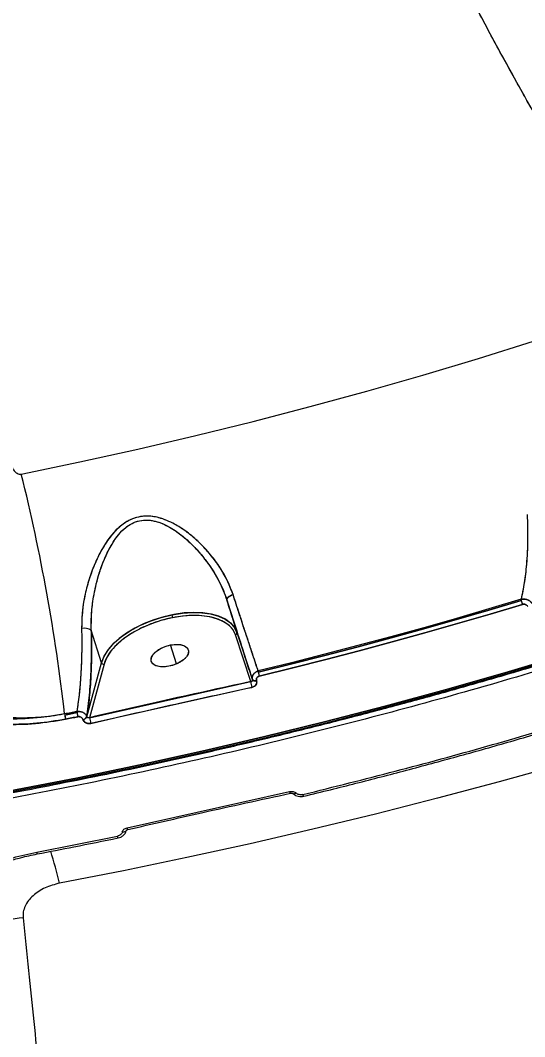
# Model space of a CAD drawing. Header units: millimetres. Extents: x -6332 to 8932, y -6739 to 7096.
# Drawn here: x -3350.7 to -3233.5, y -2795.9 to -2559.9 of the extents above; entities that cross this region are included whole.
import ezdxf

# ---------------------------------------------------------------- set-up
doc = ezdxf.new("R2010")
doc.units = ezdxf.units.MM
for name, color, linetype in [('DIKOM_ЗОНА', 80, 'Continuous'), ('DIKOM_ОБЪЕКТ', 7, 'Continuous'), ('DIKOM_РАЗМЕР_ЗОНА', 7, 'Continuous'), ('DIKOM_РАЗМЕР_ОБЪЕКТА', 7, 'Continuous')]:
    doc.layers.add(name, color=color, linetype=linetype)
doc.styles.add('style1', font='arial.ttf', dxfattribs={"width": 0.8})
doc.dimstyles.new('1-50', dxfattribs={"dimtxt": 300, "dimasz": 200, "dimexe": 100, "dimexo": 0, "dimgap": 100, "dimtad": 1, "dimtxsty": 'style1', "dimcen": 200, "dimclrd": 7, "dimclre": 7, "dimclrt": 7, "dimadec": 1, "dimazin": 2, "dimtfac": 1, "dimtmove": 0, "dimatfit": 2, "dimfxl": 0, "dimlwd": 25, "dimlwe": 18, "dimarcsym": 0})

# ---------------------------------------------------------------- blocks, each defined once
blk = doc.blocks.new('*D9')
at = {"layer": 'Defpoints', "color": 0, "transparency": 16777216}
for p in [(777.17, 5593.97), (-4228.73, -3389.78), (7301.72, -3389.78)]:
    blk.add_point(p, dxfattribs=at)
at = {"layer": 'DIKOM_РАЗМЕР_ОБЪЕКТА', "color": 7, "lineweight": 18, "transparency": 16777216}
for p, q in [((777.17, 5593.97), (7401.72, 5593.97)), ((-4228.73, -3389.78), (7401.72, -3389.78))]:
    blk.add_line(p, q, dxfattribs=at)
at = {"layer": 'DIKOM_РАЗМЕР_ОБЪЕКТА', "color": 7, "lineweight": 25, "transparency": 16777216}
blk.add_line((7301.72, 5393.97), (7301.72, -3189.78), dxfattribs=at)
at = {"layer": 'DIKOM_РАЗМЕР_ОБЪЕКТА', "color": 7, "transparency": 16777216}
for points in [[(7268.39, 5393.97), (7335.06, 5393.97), (7301.72, 5593.97)], [(7268.39, -3189.78), (7335.06, -3189.78), (7301.72, -3389.78)]]:
    blk.add_solid(points, dxfattribs=at)
at = {"layer": 'DIKOM_РАЗМЕР_ОБЪЕКТА', "color": 7, "transparency": 16777216, "insert": (7048.55, 1153.71), "char_height": 300, "attachment_point": 5, "rotation": 90, "style": 'style1'}
blk.add_mtext('9000', dxfattribs=at)
blk = doc.blocks.new('*D10')
at = {"layer": 'Defpoints', "color": 0, "transparency": 16777216}
for p in [(4034.78, 3636.59), (-4490.85, -1960.46), (4034.78, -5533.39)]:
    blk.add_point(p, dxfattribs=at)
at = {"layer": 'DIKOM_РАЗМЕР_ОБЪЕКТА', "color": 7, "lineweight": 18, "transparency": 16777216}
for p, q in [((4034.78, 3636.59), (4034.78, -5633.39)), ((-4490.85, -1960.46), (-4490.85, -5633.39))]:
    blk.add_line(p, q, dxfattribs=at)
at = {"layer": 'DIKOM_РАЗМЕР_ОБЪЕКТА', "color": 7, "lineweight": 25, "transparency": 16777216}
blk.add_line((-4290.85, -5533.39), (3834.78, -5533.39), dxfattribs=at)
at = {"layer": 'DIKOM_РАЗМЕР_ОБЪЕКТА', "color": 7, "transparency": 16777216}
for points in [[(-4290.85, -5500.05), (-4290.85, -5566.72), (-4490.85, -5533.39)], [(3834.78, -5500.05), (3834.78, -5566.72), (4034.78, -5533.39)]]:
    blk.add_solid(points, dxfattribs=at)
at = {"layer": 'DIKOM_РАЗМЕР_ОБЪЕКТА', "color": 7, "transparency": 16777216, "insert": (308.03, -5280.21), "char_height": 300, "attachment_point": 5, "style": 'style1'}
blk.add_mtext('8500', dxfattribs=at)
blk = doc.blocks.new('*D11')
at = {"layer": 'Defpoints', "color": 0, "transparency": 16777216}
for p in [(1114.35, 7096.35), (-4349.59, -4627.34), (8831.76, -4627.34)]:
    blk.add_point(p, dxfattribs=at)
at = {"layer": 'DIKOM_РАЗМЕР_ЗОНА', "color": 7, "lineweight": 18, "transparency": 16777216}
for p, q in [((1114.35, 7096.35), (8931.76, 7096.35)), ((-4349.59, -4627.34), (8931.76, -4627.34))]:
    blk.add_line(p, q, dxfattribs=at)
at = {"layer": 'DIKOM_РАЗМЕР_ЗОНА', "color": 7, "lineweight": 25, "transparency": 16777216}
blk.add_line((8831.76, 6896.35), (8831.76, -4427.34), dxfattribs=at)
at = {"layer": 'DIKOM_РАЗМЕР_ЗОНА', "color": 7, "transparency": 16777216}
for points in [[(8798.42, 6896.35), (8865.09, 6896.35), (8831.76, 7096.35)], [(8798.42, -4427.34), (8865.09, -4427.34), (8831.76, -4627.34)]]:
    blk.add_solid(points, dxfattribs=at)
at = {"layer": 'DIKOM_РАЗМЕР_ЗОНА', "color": 7, "transparency": 16777216, "insert": (8578.59, 1308.2), "char_height": 300, "attachment_point": 5, "rotation": 90, "style": 'style1'}
blk.add_mtext('11750', dxfattribs=at)
blk = doc.blocks.new('*D12')
at = {"layer": 'Defpoints', "color": 0, "transparency": 16777216}
for p in [(6134.38, 3354.85), (-6332, -2644.93), (6134.38, -6639)]:
    blk.add_point(p, dxfattribs=at)
at = {"layer": 'DIKOM_РАЗМЕР_ЗОНА', "color": 7, "lineweight": 18, "transparency": 16777216}
for p, q in [((6134.38, 3354.85), (6134.38, -6739)), ((-6332, -2644.93), (-6332, -6739))]:
    blk.add_line(p, q, dxfattribs=at)
at = {"layer": 'DIKOM_РАЗМЕР_ЗОНА', "color": 7, "lineweight": 25, "transparency": 16777216}
blk.add_line((-6132, -6639), (5934.38, -6639), dxfattribs=at)
at = {"layer": 'DIKOM_РАЗМЕР_ЗОНА', "color": 7, "transparency": 16777216}
for points in [[(-6132, -6605.67), (-6132, -6672.33), (-6332, -6639)], [(5934.38, -6605.67), (5934.38, -6672.33), (6134.38, -6639)]]:
    blk.add_solid(points, dxfattribs=at)
at = {"layer": 'DIKOM_РАЗМЕР_ЗОНА', "color": 7, "transparency": 16777216, "insert": (-98.81, -6385.83), "char_height": 300, "attachment_point": 5, "style": 'style1'}
blk.add_mtext('12500', dxfattribs=at)

msp = doc.modelspace()

# ---------------------------------------------------------------- linework, layer by layer
at = {"layer": 'DIKOM_ЗОНА', "color": 3, "lineweight": 15}
msp.add_lwpolyline([(2313.678, -2039.636), (1542.34, -2039.636, 0.3105415), (608.716, -2681.382, -0.3109247), (-1501.993, -4130.05), (-2696.746, -4128.38, 0.1481275), (-3251.872, -4295.682, -0.933016), (-5664.774, -1161.612, 0.2141904), (-5328.202, -414.769), (-5324.734, 2067.074, -0.1780948), (-5085.448, 2714.765, 0.1784553), (-4846.161, 3363.853), (-4846.161, 4324.353, -0.4142136), (-3846.161, 5324.353), (-1723.291, 5324.353, 0.381133), (-729.81, 6210.352, -0.381133), (263.67, 7096.351), (1965.021, 7096.351, -0.4034875), (2964.346, 6133.102, 0.4034875)], format="xyb", dxfattribs=at)
at = {"layer": 'DIKOM_ОБЪЕКТ', "color": 7, "linetype": 'Continuous', "lineweight": 15}
for p, q in [((-3302.682, -2694.452), (-3300.331, -2701.989)), ((-3331.822, -2709.023), (-3334.172, -2701.487)), ((-3300.331, -2701.989), (-3296.722, -2712.972)), ((-3297.109, -2713.418), (-3300.681, -2702.546)), ((-3314.376, -2709.301), (-3315.75, -2704.895)), ((-3335.194, -2721.565), (-3331.822, -2709.023)), ((-3331.217, -2709.368), (-3334.555, -2721.783)), ((-3287.399, -2710.162), (-3287.55, -2710.268)), ((-3334.555, -2721.783), (-3297.109, -2713.418)), ((-3296.722, -2712.972), (-3296.73, -2712.949)), ((-3295.799, -2713.16), (-3295.792, -2713.183)), ((-3295.792, -2713.183), (-3295.799, -2713.16)), ((-3296.876, -2714.746), (-3334.288, -2723.103)), ((-3313.466, -2718.359), (-3313.439, -2718.447)), ((-3308.137, -2717.262), (-3308.156, -2717.202)), ((-3316.973, -2719.158), (-3316.95, -2719.231)), ((-3336.134, -2722.195), (-3336.141, -2722.172)), ((-3336.141, -2722.172), (-3336.134, -2722.195)), ((-3335.2, -2721.542), (-3335.194, -2721.565)), ((-3325.871, -2747.349), (-3288.105, -2738.93)), ((-3346.857, -2753.001), (-3328.108, -2749.292))]:
    msp.add_line(p, q, dxfattribs=at)
at = {"layer": 'DIKOM_ОБЪЕКТ', "color": 7, "linetype": 'Continuous', "lineweight": 15, "flags": 128}
for points in [[(-3350.43, -2665.209), (-3336.847, -2662.383), (-3323.335, -2659.402), (-3309.902, -2656.268), (-3296.556, -2652.984), (-3283.308, -2649.549), (-3270.164, -2645.969), (-3257.134, -2642.244), (-3244.226, -2638.377), (-3231.449, -2634.371), (-3218.81, -2630.228), (-3206.317, -2625.95)], [(-3350.43, -2665.209), (-3336.847, -2662.383), (-3323.335, -2659.402), (-3309.902, -2656.268), (-3296.556, -2652.984), (-3283.308, -2649.549), (-3270.164, -2645.969), (-3257.134, -2642.244), (-3244.226, -2638.377), (-3231.449, -2634.371), (-3218.81, -2630.228), (-3206.317, -2625.95)], [(-3120.431, -2669.218), (-3132.784, -2674.44), (-3145.337, -2679.536), (-3158.082, -2684.499), (-3171.009, -2689.328), (-3184.112, -2694.02), (-3197.38, -2698.571), (-3210.806, -2702.978), (-3224.381, -2707.239), (-3238.095, -2711.35), (-3251.94, -2715.31), (-3265.907, -2719.115), (-3279.986, -2722.762), (-3294.169, -2726.251), (-3308.445, -2729.577), (-3322.806, -2732.739), (-3337.243, -2735.735), (-3351.745, -2738.563), (-3366.303, -2741.221), (-3380.908, -2743.709), (-3394.536, -2745.868)], [(-3394.535, -2745.867), (-3380.908, -2743.709), (-3366.303, -2741.221), (-3351.745, -2738.563), (-3337.243, -2735.735), (-3322.806, -2732.739), (-3308.445, -2729.577), (-3294.169, -2726.251), (-3279.986, -2722.762), (-3265.907, -2719.115), (-3251.94, -2715.31), (-3238.095, -2711.35), (-3224.381, -2707.239), (-3210.806, -2702.978), (-3197.38, -2698.571), (-3184.112, -2694.02), (-3171.009, -2689.328), (-3158.082, -2684.499), (-3145.337, -2679.536), (-3132.784, -2674.44), (-3120.431, -2669.218)], [(-3120.116, -2669.514), (-3132.112, -2674.582), (-3144.695, -2679.689), (-3157.469, -2684.665), (-3170.428, -2689.506), (-3183.561, -2694.208), (-3196.861, -2698.77), (-3210.319, -2703.188), (-3223.925, -2707.458), (-3237.672, -2711.579), (-3251.55, -2715.548), (-3265.549, -2719.362), (-3279.662, -2723.019), (-3293.878, -2726.515), (-3308.188, -2729.849), (-3322.583, -2733.019), (-3337.054, -2736.022), (-3351.59, -2738.856), (-3366.183, -2741.521), (-3380.822, -2744.014), (-3394.495, -2746.18)], [(-3120.116, -2669.514), (-3132.11, -2674.581), (-3144.693, -2679.688), (-3157.468, -2684.664), (-3170.426, -2689.505), (-3183.56, -2694.208), (-3196.86, -2698.77), (-3210.318, -2703.187), (-3223.925, -2707.458), (-3237.671, -2711.579), (-3251.549, -2715.548), (-3265.549, -2719.362), (-3279.662, -2723.019), (-3293.878, -2726.515), (-3308.189, -2729.849), (-3322.584, -2733.019), (-3337.055, -2736.022), (-3351.592, -2738.857), (-3366.185, -2741.522), (-3380.825, -2744.014), (-3394.495, -2746.18)], [(-3301.237, -2693.199), (-3301.564, -2693.334), (-3301.865, -2693.485), (-3302.13, -2693.648), (-3302.352, -2693.818), (-3302.522, -2693.989), (-3302.636, -2694.155), (-3302.69, -2694.311), (-3302.682, -2694.452)], [(-3302.682, -2694.452), (-3302.69, -2694.311), (-3302.636, -2694.155), (-3302.522, -2693.989), (-3302.352, -2693.818), (-3302.13, -2693.648), (-3301.865, -2693.485), (-3301.564, -2693.334), (-3301.237, -2693.199)], [(-3234.31, -2694.292), (-3241.815, -2696.538), (-3249.36, -2698.737), (-3256.944, -2700.89), (-3264.566, -2702.994), (-3272.224, -2705.052), (-3279.916, -2707.061), (-3287.641, -2709.022), (-3295.397, -2710.933)], [(-3234.31, -2694.292), (-3241.815, -2696.538), (-3249.36, -2698.737), (-3256.944, -2700.89), (-3264.566, -2702.994), (-3272.224, -2705.052), (-3279.916, -2707.061), (-3287.641, -2709.022), (-3295.397, -2710.933)], [(-3234.287, -2694.564), (-3241.791, -2696.81), (-3249.335, -2699.009), (-3256.919, -2701.161), (-3264.54, -2703.266), (-3272.197, -2705.323), (-3279.888, -2707.332), (-3287.612, -2709.292), (-3295.367, -2711.204)], [(-3295.367, -2711.204), (-3287.612, -2709.292), (-3279.888, -2707.332), (-3272.197, -2705.323), (-3264.54, -2703.266), (-3256.919, -2701.161), (-3249.335, -2699.009), (-3241.791, -2696.81), (-3234.287, -2694.564)], [(-3234.008, -2695.487), (-3241.518, -2697.735), (-3249.068, -2699.936), (-3256.658, -2702.089), (-3264.285, -2704.196), (-3271.949, -2706.255), (-3279.646, -2708.265), (-3287.377, -2710.227), (-3295.138, -2712.14)], [(-3295.138, -2712.14), (-3287.377, -2710.227), (-3279.646, -2708.265), (-3271.949, -2706.255), (-3264.285, -2704.196), (-3256.658, -2702.089), (-3249.068, -2699.936), (-3241.518, -2697.735), (-3234.008, -2695.487)], [(-3300.331, -2701.989), (-3300.901, -2700.83), (-3301.804, -2699.807), (-3303.018, -2698.939), (-3304.517, -2698.248), (-3306.269, -2697.747), (-3308.235, -2697.448), (-3310.372, -2697.356), (-3312.634, -2697.475), (-3314.971, -2697.803), (-3317.332, -2698.33), (-3319.664, -2699.046), (-3321.918, -2699.936), (-3324.044, -2700.979), (-3325.996, -2702.153), (-3327.73, -2703.433), (-3329.208, -2704.79), (-3330.4, -2706.195), (-3331.277, -2707.616), (-3331.822, -2709.023)], [(-3331.822, -2709.023), (-3331.21, -2707.486), (-3330.204, -2705.934), (-3328.829, -2704.411), (-3327.122, -2702.953), (-3325.126, -2701.601), (-3322.894, -2700.388), (-3320.484, -2699.347), (-3317.959, -2698.503), (-3315.384, -2697.881)], [(-3315.278, -2698.563), (-3317.774, -2699.166), (-3320.223, -2699.984), (-3322.56, -2700.994), (-3324.724, -2702.169), (-3326.66, -2703.482), (-3328.316, -2704.895), (-3329.649, -2706.372), (-3330.624, -2707.876), (-3331.217, -2709.368)], [(-3315.384, -2697.881), (-3312.994, -2697.514), (-3310.674, -2697.361), (-3308.476, -2697.426), (-3306.451, -2697.709), (-3304.645, -2698.202), (-3303.098, -2698.894), (-3301.845, -2699.77), (-3300.916, -2700.809), (-3300.331, -2701.989)], [(-3300.681, -2702.546), (-3301.248, -2701.403), (-3302.149, -2700.395), (-3303.364, -2699.545), (-3304.864, -2698.873), (-3306.616, -2698.396), (-3308.58, -2698.122), (-3310.711, -2698.058), (-3312.96, -2698.206), (-3315.278, -2698.563)], [(-3142.652, -2706.03), (-3156.046, -2710.816), (-3169.596, -2715.471), (-3183.294, -2719.992), (-3197.132, -2724.376), (-3211.103, -2728.62), (-3225.199, -2732.723), (-3239.412, -2736.683), (-3253.735, -2740.498), (-3268.159, -2744.163), (-3282.678, -2747.68), (-3297.282, -2751.043), (-3311.963, -2754.254), (-3326.715, -2757.309), (-3341.528, -2760.207)], [(-3316.12, -2709.851), (-3317.338, -2709.991), (-3318.442, -2709.92), (-3319.343, -2709.641), (-3319.968, -2709.18), (-3320.266, -2708.571), (-3320.213, -2707.867), (-3319.814, -2707.121), (-3319.101, -2706.396), (-3318.131, -2705.75), (-3316.983, -2705.236), (-3315.75, -2704.895)], [(-3315.75, -2704.895), (-3314.532, -2704.755), (-3313.428, -2704.827), (-3312.527, -2705.105), (-3311.902, -2705.567), (-3311.604, -2706.176), (-3311.656, -2706.881), (-3312.056, -2707.626), (-3312.769, -2708.351), (-3313.739, -2708.997), (-3314.887, -2709.511), (-3316.12, -2709.851)], [(-3296.73, -2712.949), (-3296.689, -2713.025), (-3296.621, -2713.089), (-3296.527, -2713.14), (-3296.411, -2713.177), (-3296.276, -2713.198), (-3296.126, -2713.201), (-3295.966, -2713.189), (-3295.799, -2713.16)], [(-3295.799, -2713.16), (-3295.966, -2713.189), (-3296.126, -2713.201), (-3296.276, -2713.198), (-3296.411, -2713.177), (-3296.527, -2713.14), (-3296.621, -2713.089), (-3296.689, -2713.025), (-3296.73, -2712.949)], [(-3296.722, -2712.972), (-3296.682, -2713.047), (-3296.614, -2713.112), (-3296.52, -2713.163), (-3296.404, -2713.2), (-3296.269, -2713.221), (-3296.119, -2713.224), (-3295.959, -2713.212), (-3295.792, -2713.183)], [(-3295.792, -2713.183), (-3295.959, -2713.212), (-3296.119, -2713.224), (-3296.269, -2713.221), (-3296.404, -2713.2), (-3296.52, -2713.163), (-3296.614, -2713.112), (-3296.682, -2713.047), (-3296.722, -2712.972)], [(-3337.533, -2720.345), (-3337.888, -2720.418), (-3338.243, -2720.489), (-3338.597, -2720.562), (-3338.952, -2720.634), (-3339.307, -2720.706), (-3339.662, -2720.778), (-3340.017, -2720.85), (-3340.372, -2720.921)], [(-3337.533, -2720.345), (-3337.888, -2720.418), (-3338.243, -2720.489), (-3338.597, -2720.562), (-3338.952, -2720.634), (-3339.307, -2720.706), (-3339.662, -2720.778), (-3340.017, -2720.85), (-3340.372, -2720.921)], [(-3340.337, -2721.191), (-3339.983, -2721.12), (-3339.628, -2721.047), (-3339.273, -2720.976), (-3338.918, -2720.903), (-3338.563, -2720.832), (-3338.209, -2720.759), (-3337.854, -2720.687), (-3337.499, -2720.614)], [(-3337.499, -2720.614), (-3337.854, -2720.687), (-3338.209, -2720.759), (-3338.563, -2720.832), (-3338.918, -2720.903), (-3339.273, -2720.976), (-3339.628, -2721.047), (-3339.983, -2721.12), (-3340.337, -2721.191)], [(-3337.305, -2721.559), (-3337.66, -2721.632), (-3338.015, -2721.704), (-3338.37, -2721.776), (-3338.725, -2721.848), (-3339.08, -2721.92), (-3339.435, -2721.992), (-3339.79, -2722.064), (-3340.145, -2722.136)], [(-3340.145, -2722.136), (-3339.79, -2722.064), (-3339.435, -2721.992), (-3339.08, -2721.92), (-3338.725, -2721.848), (-3338.37, -2721.776), (-3338.015, -2721.704), (-3337.66, -2721.632), (-3337.305, -2721.559)], [(-3288.105, -2738.93), (-3288.056, -2739.07), (-3288.01, -2739.184), (-3287.967, -2739.268), (-3287.928, -2739.319), (-3287.897, -2739.334), (-3287.893, -2739.333)], [(-3286.589, -2739.287), (-3286.713, -2739.372), (-3286.833, -2739.438), (-3286.947, -2739.483), (-3287.05, -2739.506), (-3287.14, -2739.507), (-3287.214, -2739.485), (-3287.24, -2739.469)], [(-3284.765, -2740.007), (-3284.791, -2740.027), (-3284.827, -2740.013), (-3284.87, -2739.964), (-3284.919, -2739.882), (-3284.971, -2739.771), (-3285.026, -2739.633)], [(-3326.023, -2747.972), (-3326.057, -2748.066), (-3326.122, -2748.149), (-3326.214, -2748.218), (-3326.331, -2748.274), (-3326.47, -2748.312), (-3326.626, -2748.332), (-3326.793, -2748.334), (-3326.967, -2748.316)]]:
    msp.add_lwpolyline(points, dxfattribs=at)
at = {"layer": 'DIKOM_ОБЪЕКТ', "color": 7, "linetype": 'Continuous', "lineweight": 15}
for centre, radius, start, end in [((-3775.311, -2770.682), 437.777, 6.52669, 13.94136), ((-3231.133, -2694.123), 3.181, 183.03841, 205.37971), ((-3232.424, -2694.268), 1.887, 180.71785, 189.00867), ((-3230.811, -2694.015), 3.519, 188.96454, 204.71823), ((-3317.502, -2698.56), 2.224, 359.92851, 17.77902), ((-3335.862, -2704.242), 3.233, 58.47916, 99.9685), ((-3300.79, -2702.089), 0.47, 283.40582, 12.31153), ((-3331.302, -2708.814), 0.56, 201.92944, 278.73244), ((-3290.356, -2710.484), 5.061, 185.08421, 199.09883), ((-3292.38, -2710.741), 3.023, 183.62953, 188.79511), ((-3289.822, -2710.343), 5.612, 188.82221, 198.67812), ((-3291.96, -2713.201), 5.153, 182.41421, 197.45188), ((-3335.026, -2720.382), 5.373, 185.76312, 188.66442), ((-3331.551, -2719.905), 8.879, 186.57154, 194.54682), ((-3332.574, -2719.858), 4.983, 185.61802, 188.73515), ((-3329.097, -2719.387), 8.491, 186.48054, 194.82398), ((-3328.225, -2719.198), 9.382, 188.68052, 194.57569), ((-3330.632, -2719.708), 9.819, 188.69095, 194.31559), ((-3336.304, -2720.911), 1.271, 277.36893, 330.21878), ((-3336.297, -2720.934), 1.271, 277.36901, 330.21954), ((-3328.13, -2721.168), 6.454, 185.46064, 197.44622), ((-3325.227, -2747.287), 0.647, 185.46712, 226.45238), ((-3327.377, -2749.229), 0.733, 184.92136, 220.15803), ((-3345.914, -2752.914), 0.948, 185.30104, 212.07323), ((-3490.47, -2797.345), 153.503, 14.00093, 16.88732), ((-3343.329, -2826.307), 58.445, 96.57711, 111.12462)]:
    msp.add_arc(centre, radius, start, end, dxfattribs=at)
for points, knots in [([(-3223.198, -2036.913), (-3223.524, -2037.057), (-3226.59, -2038.41), (-3231.996, -2041.839), (-3239.36, -2047.241), (-3246.223, -2053.598), (-3252.637, -2060.797), (-3258.475, -2068.712), (-3263.764, -2077.284), (-3268.509, -2086.436), (-3272.789, -2096.292), (-3276.587, -2106.795), (-3279.969, -2118.153), (-3282.907, -2130.406), (-3285.361, -2143.603), (-3287.271, -2157.51), (-3288.623, -2172.08), (-3289.408, -2187.237), (-3289.623, -2202.595), (-3289.309, -2218.091), (-3288.504, -2233.693), (-3287.203, -2249.707), (-3285.402, -2266.139), (-3283.053, -2283.289), (-3280.131, -2301.09), (-3276.619, -2319.463), (-3272.588, -2338.012), (-3268.044, -2356.734), (-3262.983, -2375.631), (-3257.512, -2394.338), (-3251.671, -2412.795), (-3245.522, -2430.905), (-3238.982, -2448.935), (-3232.072, -2466.842), (-3224.648, -2484.987), (-3216.683, -2503.365), (-3208.148, -2521.962), (-3199.21, -2540.381), (-3189.918, -2558.519), (-3180.322, -2576.279), (-3170.647, -2593.275), (-3160.914, -2609.534), (-3151.139, -2625.087), (-3141.126, -2640.246), (-3130.896, -2655.033), (-3123.923, -2664.485), (-3120.431, -2669.218)], [0, 0, 0, 0, 0.0028441, 0.0267502, 0.0505357, 0.0742578, 0.0979727, 0.1217368, 0.1442394, 0.1668674, 0.1894172, 0.2118542, 0.2342271, 0.257939, 0.2816885, 0.3055319, 0.3295197, 0.3534456, 0.3772426, 0.3996156, 0.4219726, 0.4443609, 0.4668275, 0.4894231, 0.5133832, 0.5372016, 0.560939, 0.5846504, 0.6083912, 0.6322202, 0.6548184, 0.6774103, 0.6998754, 0.7222618, 0.7446183, 0.7683492, 0.7921552, 0.816093, 0.8400718, 0.863906, 0.8876507, 0.9100072, 0.932381, 0.9548205, 0.9773726, 1, 1, 1, 1]), ([(-3206.076, -2622.769), (-3209.491, -2617.45), (-3216.326, -2606.806), (-3226.259, -2590.257), (-3235.948, -2573.29), (-3245.333, -2555.914), (-3254.361, -2538.24), (-3262.815, -2520.708), (-3270.703, -2503.374), (-3278.053, -2486.248), (-3285.016, -2468.982), (-3291.588, -2451.579), (-3297.968, -2433.431), (-3304.053, -2414.641), (-3309.738, -2395.321), (-3314.798, -2376.18), (-3319.229, -2357.217), (-3323.026, -2338.433), (-3326.164, -2319.896), (-3328.623, -2301.706), (-3330.39, -2283.957), (-3331.468, -2266.681), (-3331.852, -2249.917), (-3331.547, -2233.754), (-3330.56, -2218.271), (-3328.911, -2203.507), (-3326.606, -2189.459), (-3323.651, -2176.126), (-3319.989, -2163.339), (-3315.608, -2151.224), (-3310.503, -2139.913), (-3304.796, -2129.59), (-3298.413, -2120.404), (-3293.78, -2114.491), (-3291.119, -2111.96), (-3290.963, -2111.813)], [0, 0, 0, 0, 0.0300529, 0.0601374, 0.0903312, 0.1207133, 0.1510481, 0.1812016, 0.2095421, 0.2378597, 0.266223, 0.2946983, 0.3233418, 0.3551983, 0.3868722, 0.4184629, 0.4500675, 0.4817818, 0.5137032, 0.5456079, 0.5774203, 0.6092394, 0.6411643, 0.6730865, 0.7048096, 0.7364286, 0.768038, 0.7997314, 0.8316041, 0.8651056, 0.898394, 0.9315588, 0.9647071, 0.9979422, 1, 1, 1, 1]), ([(-3119.444, -2668.268), (-3123.138, -2663.257), (-3130.512, -2653.254), (-3141.315, -2637.565), (-3151.873, -2621.461), (-3162.165, -2604.915), (-3172.193, -2587.941), (-3181.769, -2570.867), (-3190.907, -2553.725), (-3199.586, -2536.6), (-3207.942, -2519.243), (-3215.936, -2501.742), (-3223.715, -2483.764), (-3231.257, -2465.297), (-3238.534, -2446.335), (-3245.394, -2427.238), (-3251.807, -2408.076), (-3257.736, -2388.955), (-3263.051, -2370.337), (-3267.779, -2352.248), (-3271.957, -2334.672), (-3275.678, -2317.251), (-3278.939, -2299.985), (-3281.784, -2282.577), (-3284.157, -2265.142), (-3286.015, -2247.793), (-3287.311, -2230.913), (-3288.052, -2214.495), (-3288.232, -2198.546), (-3287.867, -2183.351), (-3286.95, -2168.97), (-3285.907, -2157.913), (-3284.988, -2151.778), (-3284.717, -2149.968)], [0, 0, 0, 0, 0.0338931, 0.0676579, 0.101253, 0.1347578, 0.1682517, 0.201816, 0.2335979, 0.2655578, 0.2974069, 0.3290959, 0.3606952, 0.3941866, 0.4277292, 0.4614047, 0.4952854, 0.5290776, 0.5626887, 0.5942872, 0.6258639, 0.6574845, 0.6892181, 0.7211301, 0.7549709, 0.7886124, 0.8221385, 0.8556279, 0.8891602, 0.9228145, 0.9547323, 0.9866402, 1, 1, 1, 1]), ([(-3120.431, -2669.218), (-3122.831, -2665.98), (-3127.749, -2659.345), (-3135.201, -2648.824), (-3142.908, -2637.56), (-3150.503, -2626.018), (-3157.956, -2614.263), (-3164.931, -2602.856), (-3169.769, -2594.659), (-3172.486, -2589.97), (-3173.344, -2588.482), (-3174.203, -2586.986), (-3175.063, -2585.481), (-3175.924, -2583.968), (-3178.913, -2578.69), (-3183.798, -2569.876), (-3190.294, -2557.712), (-3196.155, -2546.348), (-3201.41, -2535.824), (-3206.084, -2526.176), (-3210.206, -2517.432), (-3213.801, -2509.614), (-3216.891, -2502.74), (-3219.393, -2497.064), (-3221.373, -2492.504), (-3222.844, -2489.072), (-3223.838, -2486.732), (-3224.382, -2485.443), (-3224.592, -2484.946), (-3224.678, -2484.741), (-3224.715, -2484.653), (-3224.731, -2484.615), (-3224.738, -2484.599), (-3224.741, -2484.592), (-3224.742, -2484.588), (-3227.193, -2479.332), (-3231.216, -2468.689), (-3237.385, -2453.189), (-3242.899, -2438.192), (-3247.769, -2424.339), (-3252.027, -2411.588), (-3254.876, -2402.65), (-3256.69, -2396.787), (-3257.59, -2393.844), (-3258.468, -2390.934), (-3259.325, -2388.059), (-3260.161, -2385.218), (-3262.752, -2376.306), (-3266.835, -2361.471), (-3271.918, -2340.965), (-3276.299, -2321.039), (-3280.052, -2301.704), (-3282.035, -2289.196), (-3283.018, -2282.999)], [0, 0, 0, 0, 0.0304209, 0.0623327, 0.095734, 0.1306254, 0.1625625, 0.1956542, 0.2257291, 0.2297327, 0.2337534, 0.2377893, 0.2418403, 0.2459065, 0.2499879, 0.2842987, 0.316163, 0.3455819, 0.3725529, 0.3970783, 0.419155, 0.4387844, 0.455968, 0.4707052, 0.4811917, 0.4899532, 0.4962348, 0.4985755, 0.4995217, 0.4999227, 0.5000971, 0.5001726, 0.5002056, 0.5002199, 0.5002268, 0.5002316, 0.539857, 0.577985, 0.6146112, 0.6497392, 0.6794112, 0.7079231, 0.715199, 0.7223943, 0.7295114, 0.7365486, 0.7435039, 0.7503816, 0.8020663, 0.852871, 0.9027955, 0.9518385, 1, 1, 1, 1]), ([(-3206.076, -2622.769), (-3207.135, -2621.137), (-3209.301, -2617.8), (-3212.588, -2612.626), (-3215.989, -2607.186), (-3219.496, -2601.47), (-3223.104, -2595.476), (-3226.544, -2589.649), (-3229.407, -2584.708), (-3231.728, -2580.648), (-3233.794, -2576.996), (-3236.055, -2572.949), (-3238.561, -2568.4), (-3241.174, -2563.586), (-3243.629, -2558.989), (-3245.295, -2555.826), (-3246.249, -2554.001), (-3246.657, -2553.221), (-3247.028, -2552.506), (-3247.365, -2551.857), (-3247.667, -2551.275), (-3249.171, -2548.367), (-3251.738, -2543.34), (-3255.288, -2536.219), (-3258.707, -2529.212), (-3262.045, -2522.207), (-3265.41, -2514.979), (-3268.366, -2508.471), (-3270.98, -2502.596), (-3273.184, -2497.55), (-3275.302, -2492.618), (-3277.335, -2487.801), (-3279.285, -2483.101), (-3281.156, -2478.52), (-3284.195, -2470.946), (-3288.242, -2460.508), (-3293.081, -2447.35), (-3297.646, -2434.258), (-3301.948, -2421.18), (-3305.998, -2408.067), (-3310.008, -2394.199), (-3313.908, -2379.583), (-3317.649, -2364.131), (-3320.954, -2348.86), (-3323.866, -2333.711), (-3325.44, -2323.766), (-3326.224, -2318.809)], [0, 0, 0, 0, 0.0179876, 0.0367762, 0.0563657, 0.0767565, 0.0979473, 0.1199375, 0.1380068, 0.1494641, 0.1620326, 0.1757116, 0.1910465, 0.2085275, 0.2246543, 0.2375316, 0.2403668, 0.2429771, 0.2453677, 0.2475341, 0.2494766, 0.251198, 0.2766477, 0.2996046, 0.3217494, 0.3456947, 0.3682713, 0.3922606, 0.4088962, 0.425132, 0.440963, 0.456394, 0.4714218, 0.4860449, 0.5002695, 0.5438574, 0.5855956, 0.6254857, 0.6683365, 0.7099835, 0.750432, 0.800899, 0.8503771, 0.8999619, 0.9501441, 1, 1, 1, 1]), ([(-3352.829, -2662.746), (-3352.829, -2662.749), (-3352.826, -2662.769), (-3352.791, -2663.072), (-3352.638, -2663.667), (-3352.179, -2664.461), (-3351.557, -2664.992), (-3351.015, -2665.198), (-3350.678, -2665.242), (-3350.513, -2665.22), (-3350.43, -2665.209)], [0, 0, 0, 0, 0.0018417, 0.0165403, 0.2503516, 0.5001115, 0.7457871, 0.8745485, 0.9368685, 1, 1, 1, 1]), ([(-3352.829, -2662.746), (-3352.773, -2663.048), (-3352.66, -2663.65), (-3352.249, -2664.335), (-3351.8, -2664.786), (-3351.394, -2665.055), (-3351.008, -2665.199), (-3350.675, -2665.242), (-3350.51, -2665.219), (-3350.43, -2665.209)], [0, 0, 0, 0, 0.2499425, 0.4994142, 0.6284949, 0.7497238, 0.8746001, 0.9390544, 1, 1, 1, 1]), ([(-3394.355, -2746.301), (-3390.861, -2745.764), (-3385.517, -2744.943), (-3377.12, -2743.563), (-3369.034, -2742.189), (-3359.395, -2740.474), (-3349.275, -2738.588), (-3338.683, -2736.522), (-3327.771, -2734.289), (-3316.622, -2731.903), (-3305.305, -2729.365), (-3293.868, -2726.688), (-3282.352, -2723.869), (-3270.788, -2720.916), (-3259.202, -2717.831), (-3247.616, -2714.617), (-3236.048, -2711.276), (-3224.516, -2707.811), (-3213.032, -2704.228), (-3201.612, -2700.522), (-3190.266, -2696.702), (-3179.005, -2692.768), (-3167.84, -2688.723), (-3156.782, -2684.567), (-3145.834, -2680.308), (-3135.018, -2675.938), (-3126.365, -2672.346), (-3121.375, -2670.177), (-3119.892, -2669.533)], [0, 0, 0, 0, 0.035838, 0.0548209, 0.0863122, 0.1190531, 0.1542055, 0.1909151, 0.2288376, 0.2676967, 0.3072977, 0.3474938, 0.3881773, 0.4292631, 0.4706856, 0.5123925, 0.5543422, 0.5964991, 0.6388344, 0.6813265, 0.7239533, 0.766698, 0.8095467, 0.8524873, 0.8955074, 0.938598, 0.9817516, 1, 1, 1, 1]), ([(-3119.346, -2670.663), (-3126.575, -2673.719), (-3141.034, -2679.83), (-3163.487, -2688.495), (-3186.445, -2696.768), (-3209.918, -2704.601), (-3233.845, -2711.984), (-3258.181, -2718.902), (-3282.878, -2725.341), (-3307.884, -2731.286), (-3333.149, -2736.737), (-3358.629, -2741.639), (-3379.044, -2745.228), (-3390.978, -2746.991), (-3394.33, -2747.486)], [0, 0, 0, 0, 0.0877914, 0.1755827, 0.2633731, 0.3511651, 0.4389561, 0.5267476, 0.6145383, 0.7023296, 0.7901209, 0.877912, 0.9657031, 1, 1, 1, 1]), ([(-3301.237, -2693.199), (-3301.822, -2691.711), (-3302.993, -2688.732), (-3305.802, -2684.604), (-3308.741, -2681.343), (-3311.59, -2678.898), (-3314.158, -2677.136), (-3316.97, -2675.737), (-3320.039, -2674.903), (-3323.26, -2675.005), (-3326.215, -2676.265), (-3328.628, -2678.317), (-3330.583, -2680.782), (-3332.182, -2683.479), (-3333.79, -2686.929), (-3335.212, -2691.173), (-3336.282, -2696.173), (-3336.376, -2699.433), (-3336.422, -2701.058)], [0, 0, 0, 0, 0.0823551, 0.164805, 0.2470997, 0.2971612, 0.3471589, 0.3976891, 0.4484688, 0.4996168, 0.5507933, 0.6016094, 0.6522544, 0.7025923, 0.7526004, 0.8352478, 0.9178386, 1, 1, 1, 1]), ([(-3301.237, -2693.199), (-3301.664, -2692.066), (-3302.519, -2689.798), (-3304.43, -2686.583), (-3306.7, -2683.566), (-3309.047, -2681.094), (-3311.325, -2679.124), (-3313.424, -2677.62), (-3315.502, -2676.44), (-3317.481, -2675.617), (-3319.381, -2675.107), (-3321.302, -2674.921), (-3323.233, -2675.131), (-3325.069, -2675.754), (-3326.725, -2676.731), (-3328.221, -2677.994), (-3329.961, -2679.912), (-3331.771, -2682.655), (-3333.468, -2686.17), (-3334.793, -2689.842), (-3335.747, -2693.587), (-3336.36, -2697.368), (-3336.401, -2699.827), (-3336.422, -2701.058)], [0, 0, 0, 0, 0.0625389, 0.1251493, 0.1872082, 0.2492845, 0.2914922, 0.3335141, 0.3742145, 0.4068062, 0.4368922, 0.4690138, 0.4996847, 0.5303902, 0.5625199, 0.5926099, 0.6252136, 0.6878452, 0.7504616, 0.8126775, 0.8753075, 0.9375564, 1, 1, 1, 1]), ([(-3334.172, -2701.487), (-3334.187, -2700.91), (-3334.218, -2699.723), (-3334.142, -2697.943), (-3333.981, -2696.112), (-3333.715, -2694.151), (-3333.298, -2691.902), (-3332.706, -2689.499), (-3331.939, -2687.031), (-3331.043, -2684.71), (-3329.98, -2682.476), (-3328.821, -2680.541), (-3327.572, -2678.928), (-3326.253, -2677.638), (-3324.75, -2676.623), (-3323.001, -2675.982), (-3321.455, -2675.854), (-3320.221, -2675.974), (-3319.043, -2676.21), (-3317.566, -2676.722), (-3315.906, -2677.558), (-3314.314, -2678.583), (-3312.886, -2679.677), (-3311.493, -2680.894), (-3310.034, -2682.334), (-3308.484, -2684.078), (-3307.003, -2686.005), (-3305.646, -2688.039), (-3304.471, -2690.113), (-3303.443, -2692.271), (-3302.935, -2693.727), (-3302.682, -2694.452)], [0, 0, 0, 0, 0.0303586, 0.0625004, 0.0922714, 0.1247962, 0.163431, 0.2082124, 0.2497274, 0.2938303, 0.3338174, 0.3749778, 0.4083285, 0.4376419, 0.4690674, 0.5003959, 0.5316694, 0.5470065, 0.5631383, 0.5924396, 0.6257643, 0.6569477, 0.6880864, 0.7166917, 0.7506431, 0.7920621, 0.835391, 0.8748726, 0.9178396, 0.9591064, 1, 1, 1, 1]), ([(-3334.172, -2701.487), (-3334.168, -2699.886), (-3334.16, -2696.672), (-3333.328, -2691.752), (-3332.1, -2687.325), (-3330.531, -2683.471), (-3328.908, -2680.59), (-3327.112, -2678.381), (-3325.247, -2676.851), (-3323.017, -2675.927), (-3320.592, -2675.825), (-3318.228, -2676.42), (-3315.637, -2677.65), (-3312.926, -2679.56), (-3309.897, -2682.377), (-3307.005, -2685.873), (-3304.372, -2690.013), (-3303.244, -2692.974), (-3302.682, -2694.452)], [0, 0, 0, 0, 0.083599, 0.1678555, 0.2519651, 0.3151874, 0.3779791, 0.4193871, 0.460169, 0.5003595, 0.540533, 0.5812895, 0.6227061, 0.6851525, 0.7483462, 0.8320883, 0.9162047, 1, 1, 1, 1]), ([(-3232.915, -2674.587), (-3232.85, -2676.607), (-3232.721, -2680.636), (-3233.01, -2685.896), (-3233.532, -2690.473), (-3234.051, -2693.021), (-3234.31, -2694.292)], [0, 0, 0, 0, 0.2801555, 0.558904, 0.7798223, 1, 1, 1, 1]), ([(-3232.915, -2674.587), (-3232.868, -2675.788), (-3232.774, -2678.162), (-3232.805, -2681.581), (-3232.988, -2685.457), (-3233.415, -2689.806), (-3234.007, -2692.774), (-3234.31, -2694.292)], [0, 0, 0, 0, 0.1658646, 0.3281224, 0.4884574, 0.7384786, 1, 1, 1, 1]), ([(-3340.372, -2720.921), (-3342.803, -2721.322), (-3347.67, -2722.122), (-3355.091, -2722.162), (-3362.405, -2721.34), (-3369.47, -2719.586), (-3376.144, -2716.939), (-3382.169, -2713.501), (-3387.446, -2709.386), (-3391.94, -2704.697), (-3395.634, -2699.445), (-3398.557, -2693.728), (-3399.742, -2689.63), (-3400.336, -2687.578)], [0, 0, 0, 0, 0.0936178, 0.1873322, 0.280254, 0.3736642, 0.4668411, 0.5599435, 0.6481744, 0.735807, 0.8241637, 0.9119309, 1, 1, 1, 1]), ([(-3340.145, -2722.136), (-3342.357, -2722.508), (-3346.781, -2723.253), (-3353.539, -2723.425), (-3360.234, -2722.893), (-3366.768, -2721.597), (-3373.022, -2719.566), (-3378.906, -2716.817), (-3384.313, -2713.389), (-3389.145, -2709.327), (-3393.332, -2704.693), (-3396.788, -2699.549), (-3399.53, -2693.995), (-3400.663, -2690.035), (-3401.229, -2688.06)], [0, 0, 0, 0, 0.0836036, 0.1671702, 0.2505491, 0.3338452, 0.417133, 0.5001774, 0.5837044, 0.6670407, 0.7499079, 0.8334944, 0.9169301, 1, 1, 1, 1]), ([(-3401.229, -2688.06), (-3400.581, -2690.279), (-3399.288, -2694.711), (-3396.043, -2700.86), (-3391.922, -2706.463), (-3386.898, -2711.402), (-3381.124, -2715.57), (-3374.816, -2718.85), (-3368.168, -2721.227), (-3361.323, -2722.747), (-3354.281, -2723.414), (-3347.153, -2723.304), (-3342.48, -2722.525), (-3340.145, -2722.136)], [0, 0, 0, 0, 0.0934374, 0.186661, 0.2803346, 0.3733279, 0.4670048, 0.5599257, 0.6480403, 0.7358479, 0.8234838, 0.9117954, 1, 1, 1, 1]), ([(-3296.73, -2712.949), (-3297.157, -2711.631), (-3298.01, -2709.003), (-3299.462, -2704.497), (-3301.012, -2699.673), (-3302.124, -2696.196), (-3302.682, -2694.452)], [0, 0, 0, 0, 0.2515253, 0.5015927, 0.7500118, 1, 1, 1, 1]), ([(-3302.682, -2694.452), (-3302.057, -2696.404), (-3300.812, -2700.297), (-3299.218, -2705.257), (-3297.848, -2709.5), (-3297.102, -2711.801), (-3296.73, -2712.949)], [0, 0, 0, 0, 0.2802532, 0.5589992, 0.7798769, 1, 1, 1, 1]), ([(-3295.397, -2710.933), (-3295.87, -2709.518), (-3296.814, -2706.691), (-3298.321, -2702.123), (-3299.798, -2697.621), (-3300.757, -2694.676), (-3301.237, -2693.199)], [0, 0, 0, 0, 0.2805675, 0.5605591, 0.7795243, 1, 1, 1, 1]), ([(-3295.397, -2710.933), (-3295.684, -2710.074), (-3296.249, -2708.385), (-3297.161, -2705.638), (-3298.267, -2702.289), (-3299.608, -2698.203), (-3300.693, -2694.87), (-3301.237, -2693.199)], [0, 0, 0, 0, 0.172918, 0.3401526, 0.5017838, 0.7502018, 1, 1, 1, 1]), ([(-3234.31, -2694.292), (-3234.068, -2694.258), (-3233.585, -2694.189), (-3232.832, -2694.368), (-3232.176, -2694.727), (-3231.913, -2695.08), (-3231.781, -2695.256)], [0, 0, 0, 0, 0.2502872, 0.5001932, 0.7501022, 1, 1, 1, 1]), ([(-3231.781, -2695.256), (-3231.931, -2695.06), (-3232.231, -2694.666), (-3232.951, -2694.326), (-3233.676, -2694.195), (-3234.099, -2694.26), (-3234.31, -2694.292)], [0, 0, 0, 0, 0.2785769, 0.5592881, 0.780387, 1, 1, 1, 1]), ([(-3234.008, -2695.487), (-3233.871, -2695.462), (-3233.596, -2695.411), (-3233.205, -2695.526), (-3232.909, -2695.728), (-3232.8, -2695.899), (-3232.746, -2695.984)], [0, 0, 0, 0, 0.2787649, 0.5585966, 0.7793239, 1, 1, 1, 1]), ([(-3232.746, -2695.984), (-3232.809, -2695.888), (-3232.936, -2695.696), (-3233.261, -2695.502), (-3233.641, -2695.415), (-3233.885, -2695.463), (-3234.008, -2695.487)], [0, 0, 0, 0, 0.2501309, 0.4998276, 0.7495942, 1, 1, 1, 1]), ([(-3315.278, -2698.563), (-3316.162, -2698.761), (-3317.976, -2699.168), (-3320.696, -2700.12), (-3323.346, -2701.333), (-3325.783, -2702.783), (-3327.87, -2704.398), (-3329.496, -2706.086), (-3330.659, -2707.765), (-3331.034, -2708.843), (-3331.217, -2709.368)], [0, 0, 0, 0, 0.1177341, 0.2414704, 0.369596, 0.4999862, 0.6304037, 0.7585128, 0.8822683, 1, 1, 1, 1]), ([(-3300.681, -2702.546), (-3300.86, -2702.13), (-3301.226, -2701.279), (-3302.301, -2700.184), (-3303.778, -2699.256), (-3305.658, -2698.565), (-3307.852, -2698.143), (-3310.258, -2698.012), (-3312.754, -2698.134), (-3314.449, -2698.422), (-3315.278, -2698.563)], [0, 0, 0, 0, 0.1186714, 0.2425938, 0.3703063, 0.4999962, 0.6296895, 0.7574014, 0.8813353, 1, 1, 1, 1]), ([(-3336.422, -2701.058), (-3336.403, -2703.062), (-3336.364, -2707.059), (-3336.608, -2712.217), (-3336.993, -2716.673), (-3337.353, -2719.123), (-3337.533, -2720.345)], [0, 0, 0, 0, 0.2801995, 0.5589034, 0.7798399, 1, 1, 1, 1]), ([(-3336.422, -2701.058), (-3336.405, -2702.25), (-3336.371, -2704.608), (-3336.429, -2707.981), (-3336.589, -2711.787), (-3336.911, -2716.027), (-3337.323, -2718.885), (-3337.533, -2720.345)], [0, 0, 0, 0, 0.165898, 0.3281481, 0.4884858, 0.7384808, 1, 1, 1, 1]), ([(-3334.172, -2701.487), (-3334.143, -2703.349), (-3334.083, -2707.06), (-3334.256, -2712.269), (-3334.601, -2717.177), (-3335, -2720.084), (-3335.2, -2721.542)], [0, 0, 0, 0, 0.2500039, 0.4983896, 0.7484784, 1, 1, 1, 1]), ([(-3335.2, -2721.542), (-3334.98, -2719.91), (-3334.539, -2716.65), (-3334.217, -2711.471), (-3334.088, -2706.409), (-3334.144, -2703.131), (-3334.172, -2701.487)], [0, 0, 0, 0, 0.2804768, 0.560452, 0.779472, 1, 1, 1, 1]), ([(-3316.12, -2709.851), (-3316.664, -2709.926), (-3317.502, -2710.041), (-3318.492, -2709.93), (-3319.164, -2709.748), (-3319.699, -2709.46), (-3320.181, -2708.987), (-3320.389, -2708.249), (-3320.064, -2707.404), (-3319.495, -2706.725), (-3318.9, -2706.217), (-3318.181, -2705.76), (-3317.145, -2705.253), (-3316.3, -2705.036), (-3315.75, -2704.895)], [0, 0, 0, 0, 0.1197308, 0.1841842, 0.249999, 0.3158353, 0.3802782, 0.4999856, 0.6197375, 0.6841671, 0.7499929, 0.8158208, 0.8802564, 1, 1, 1, 1]), ([(-3315.75, -2704.895), (-3315.205, -2704.821), (-3314.368, -2704.706), (-3313.378, -2704.817), (-3312.706, -2705), (-3312.171, -2705.286), (-3311.689, -2705.761), (-3311.481, -2706.498), (-3311.806, -2707.343), (-3312.375, -2708.022), (-3312.969, -2708.53), (-3313.689, -2708.987), (-3314.725, -2709.494), (-3315.57, -2709.711), (-3316.12, -2709.851)], [0, 0, 0, 0, 0.1197275, 0.1841821, 0.2499981, 0.3158148, 0.3802861, 0.4999957, 0.6197497, 0.6841813, 0.7500078, 0.815837, 0.8802738, 1, 1, 1, 1]), ([(-3296.73, -2712.949), (-3296.764, -2712.746), (-3296.833, -2712.34), (-3296.575, -2711.732), (-3296.09, -2711.216), (-3295.628, -2711.027), (-3295.397, -2710.933)], [0, 0, 0, 0, 0.2503096, 0.5001407, 0.7500504, 1, 1, 1, 1]), ([(-3295.397, -2710.933), (-3295.655, -2711.041), (-3296.172, -2711.26), (-3296.635, -2711.83), (-3296.829, -2712.418), (-3296.763, -2712.772), (-3296.73, -2712.949)], [0, 0, 0, 0, 0.2796594, 0.5611554, 0.7813797, 1, 1, 1, 1]), ([(-3297.109, -2713.418), (-3304.099, -2714.929), (-3316.583, -2717.626), (-3329.064, -2720.513), (-3334.555, -2721.783)], [0, 0, 0, 0, 0.5599955, 1, 1, 1, 1]), ([(-3296.722, -2712.972), (-3296.715, -2713), (-3296.701, -2713.059), (-3296.708, -2713.144), (-3296.735, -2713.226), (-3296.797, -2713.31), (-3296.916, -2713.394), (-3297.039, -2713.409), (-3297.109, -2713.418)], [0, 0, 0, 0, 0.1199897, 0.2427698, 0.3696159, 0.5003874, 0.7198549, 1, 1, 1, 1]), ([(-3296.722, -2712.972), (-3296.712, -2713.036), (-3296.692, -2713.168), (-3296.792, -2713.313), (-3296.937, -2713.399), (-3297.051, -2713.412), (-3297.109, -2713.418)], [0, 0, 0, 0, 0.2657216, 0.5395053, 0.7659305, 1, 1, 1, 1]), ([(-3295.792, -2713.183), (-3295.772, -2713.267), (-3295.731, -2713.434), (-3295.751, -2713.774), (-3295.917, -2714.178), (-3296.319, -2714.569), (-3296.69, -2714.687), (-3296.876, -2714.746)], [0, 0, 0, 0, 0.1257205, 0.2512731, 0.5006995, 0.7503163, 1, 1, 1, 1]), ([(-3296.876, -2714.746), (-3296.669, -2714.678), (-3296.254, -2714.54), (-3295.872, -2714.105), (-3295.709, -2713.629), (-3295.764, -2713.332), (-3295.792, -2713.183)], [0, 0, 0, 0, 0.2795431, 0.5590665, 0.7795261, 1, 1, 1, 1]), ([(-3295.799, -2713.16), (-3295.82, -2713.039), (-3295.861, -2712.796), (-3295.703, -2712.473), (-3295.449, -2712.245), (-3295.242, -2712.175), (-3295.138, -2712.14)], [0, 0, 0, 0, 0.2796158, 0.5599584, 0.779825, 1, 1, 1, 1]), ([(-3295.138, -2712.14), (-3295.256, -2712.181), (-3295.49, -2712.262), (-3295.735, -2712.521), (-3295.859, -2712.836), (-3295.819, -2713.052), (-3295.799, -2713.16)], [0, 0, 0, 0, 0.2498702, 0.4999028, 0.7497339, 1, 1, 1, 1]), ([(-3334.288, -2723.103), (-3327.305, -2721.493), (-3314.835, -2718.616), (-3302.364, -2715.929), (-3296.876, -2714.746)], [0, 0, 0, 0, 0.5599907, 1, 1, 1, 1]), ([(-3340.372, -2720.921), (-3340.8, -2721.004), (-3341.682, -2721.173), (-3343.057, -2721.386), (-3344.453, -2721.559), (-3345.816, -2721.691), (-3347.171, -2721.785), (-3348.61, -2721.851), (-3350.284, -2721.879), (-3351.969, -2721.857), (-3353.444, -2721.795), (-3354.355, -2721.74), (-3355.336, -2721.67), (-3356.665, -2721.557), (-3358.522, -2721.344), (-3360.503, -2721.062), (-3362.48, -2720.722), (-3364.465, -2720.325), (-3366.378, -2719.887), (-3368.284, -2719.399), (-3370.244, -2718.842), (-3372.256, -2718.202), (-3374.23, -2717.518), (-3375.493, -2717.013), (-3376.103, -2716.769)], [0, 0, 0, 0, 0.035695, 0.073607, 0.1137396, 0.1504987, 0.1854058, 0.2245744, 0.2679845, 0.3220417, 0.36225, 0.3886687, 0.3967306, 0.4428391, 0.4978887, 0.5501539, 0.6073185, 0.6630497, 0.7171749, 0.7695092, 0.8260311, 0.886234, 0.9450533, 1, 1, 1, 1]), ([(-3335.2, -2721.542), (-3335.307, -2721.331), (-3335.521, -2720.907), (-3336.169, -2720.5), (-3336.872, -2720.303), (-3337.313, -2720.331), (-3337.533, -2720.345)], [0, 0, 0, 0, 0.2785129, 0.5592452, 0.7803791, 1, 1, 1, 1]), ([(-3337.533, -2720.345), (-3337.281, -2720.332), (-3336.778, -2720.305), (-3336.06, -2720.553), (-3335.478, -2720.973), (-3335.293, -2721.352), (-3335.2, -2721.542)], [0, 0, 0, 0, 0.2503014, 0.5002912, 0.7500611, 1, 1, 1, 1]), ([(-3337.305, -2721.559), (-3337.163, -2721.546), (-3336.879, -2721.519), (-3336.511, -2721.671), (-3336.254, -2721.9), (-3336.179, -2722.081), (-3336.141, -2722.172)], [0, 0, 0, 0, 0.2788436, 0.5587799, 0.7796112, 1, 1, 1, 1]), ([(-3336.141, -2722.172), (-3336.185, -2722.069), (-3336.275, -2721.864), (-3336.563, -2721.641), (-3336.925, -2721.519), (-3337.178, -2721.546), (-3337.305, -2721.559)], [0, 0, 0, 0, 0.2502217, 0.4997819, 0.7495893, 1, 1, 1, 1]), ([(-3334.288, -2723.103), (-3334.485, -2723.13), (-3334.878, -2723.182), (-3335.455, -2723.011), (-3335.832, -2722.728), (-3336.044, -2722.439), (-3336.104, -2722.276), (-3336.134, -2722.195)], [0, 0, 0, 0, 0.2497179, 0.4991106, 0.7485419, 0.8741311, 1, 1, 1, 1]), ([(-3336.134, -2722.195), (-3336.051, -2722.374), (-3335.885, -2722.731), (-3335.364, -2723.05), (-3334.806, -2723.178), (-3334.46, -2723.128), (-3334.288, -2723.103)], [0, 0, 0, 0, 0.2799422, 0.5597514, 0.7797617, 1, 1, 1, 1]), ([(-3334.555, -2721.783), (-3334.628, -2721.806), (-3334.759, -2721.847), (-3334.924, -2721.827), (-3335.034, -2721.78), (-3335.108, -2721.723), (-3335.164, -2721.651), (-3335.184, -2721.594), (-3335.194, -2721.565)], [0, 0, 0, 0, 0.2801399, 0.4992582, 0.6306053, 0.7564047, 0.8790432, 1, 1, 1, 1]), ([(-3334.555, -2721.783), (-3334.632, -2721.807), (-3334.783, -2721.854), (-3334.988, -2721.814), (-3335.134, -2721.711), (-3335.174, -2721.614), (-3335.194, -2721.565)], [0, 0, 0, 0, 0.2957479, 0.5776097, 0.7903515, 1, 1, 1, 1]), ([(-3285.026, -2739.633), (-3277.848, -2737.846), (-3263.492, -2734.273), (-3242.244, -2728.485), (-3228.309, -2724.351), (-3221.342, -2722.284)], [0, 0, 0, 0, 0.3333357, 0.666667, 1, 1, 1, 1]), ([(-3284.796, -2740.013), (-3282.719, -2739.511), (-3276.705, -2738.057), (-3266.793, -2735.525), (-3255.035, -2732.418), (-3243.28, -2729.174), (-3231.916, -2725.925), (-3224.522, -2723.703), (-3221.005, -2722.646)], [0, 0, 0, 0, 0.095909, 0.2778076, 0.4612015, 0.6458553, 0.8315814, 1, 1, 1, 1]), ([(-3325.686, -2747.754), (-3319.988, -2746.446), (-3307.396, -2743.555), (-3294.803, -2740.826), (-3287.908, -2739.332)], [0, 0, 0, 0, 0.4524793, 1, 1, 1, 1]), ([(-3288.105, -2738.93), (-3287.968, -2738.909), (-3287.695, -2738.868), (-3287.281, -2738.923), (-3286.893, -2739.056), (-3286.69, -2739.21), (-3286.589, -2739.287)], [0, 0, 0, 0, 0.2505009, 0.5006291, 0.7505968, 1, 1, 1, 1]), ([(-3287.893, -2739.333), (-3287.829, -2739.323), (-3287.703, -2739.303), (-3287.518, -2739.326), (-3287.355, -2739.381), (-3287.278, -2739.44), (-3287.24, -2739.469)], [0, 0, 0, 0, 0.2650144, 0.5204227, 0.7650766, 1, 1, 1, 1]), ([(-3287.24, -2739.469), (-3287.07, -2739.597), (-3286.731, -2739.853), (-3286.096, -2740.061), (-3285.43, -2740.138), (-3285, -2740.064), (-3284.787, -2740.026)], [0, 0, 0, 0, 0.2545155, 0.505667, 0.7538318, 1, 1, 1, 1]), ([(-3285.026, -2739.633), (-3285.166, -2739.657), (-3285.445, -2739.705), (-3285.874, -2739.657), (-3286.275, -2739.524), (-3286.484, -2739.366), (-3286.589, -2739.287)], [0, 0, 0, 0, 0.2507147, 0.5007202, 0.7506768, 1, 1, 1, 1]), ([(-3326.967, -2748.316), (-3327.007, -2748.431), (-3327.089, -2748.66), (-3327.354, -2748.951), (-3327.696, -2749.179), (-3327.97, -2749.254), (-3328.108, -2749.292)], [0, 0, 0, 0, 0.2507856, 0.5008606, 0.7506089, 1, 1, 1, 1]), ([(-3327.937, -2749.701), (-3327.721, -2749.641), (-3327.284, -2749.519), (-3326.725, -2749.145), (-3326.278, -2748.658), (-3326.132, -2748.265), (-3326.058, -2748.067)], [0, 0, 0, 0, 0.2435558, 0.491527, 0.7436868, 1, 1, 1, 1]), ([(-3326.967, -2748.316), (-3326.928, -2748.204), (-3326.849, -2747.982), (-3326.596, -2747.696), (-3326.268, -2747.47), (-3326.003, -2747.389), (-3325.871, -2747.349)], [0, 0, 0, 0, 0.2502276, 0.5005768, 0.7503333, 1, 1, 1, 1]), ([(-3326.058, -2748.067), (-3326.05, -2748.037), (-3326.035, -2747.976), (-3325.955, -2747.884), (-3325.836, -2747.803), (-3325.729, -2747.772), (-3325.674, -2747.756)], [0, 0, 0, 0, 0.2344194, 0.4775201, 0.7315281, 1, 1, 1, 1]), ([(-3346.725, -2753.414), (-3343.887, -2752.87), (-3337.615, -2751.667), (-3331.368, -2750.396), (-3327.948, -2749.7)], [0, 0, 0, 0, 0.4524833, 1, 1, 1, 1]), ([(-3362.683, -2758.429), (-3361.022, -2757.634), (-3357.699, -2756.041), (-3352.38, -2754.213), (-3348.698, -2753.405), (-3346.857, -2753.001)], [0, 0, 0, 0, 0.333244, 0.6667691, 1, 1, 1, 1]), ([(-3362.282, -2758.746), (-3361.511, -2758.362), (-3360.122, -2757.671), (-3358.206, -2756.841), (-3356.71, -2756.248), (-3355.198, -2755.689), (-3353.217, -2755.022), (-3350.308, -2754.17), (-3348.017, -2753.689), (-3346.717, -2753.417)], [0, 0, 0, 0, 0.1589413, 0.286207, 0.3823687, 0.4526244, 0.5794319, 0.7614459, 1, 1, 1, 1]), ([(-3341.528, -2760.207), (-3342.686, -2760.512), (-3345.001, -2761.12), (-3347.384, -2762.716), (-3348.816, -2764.251), (-3349.589, -2765.527), (-3350.05, -2766.884), (-3350.032, -2767.791), (-3350.023, -2768.248)], [0, 0, 0, 0, 0.2497143, 0.4992475, 0.624013, 0.7494573, 0.8739744, 1, 1, 1, 1]), ([(-3350.023, -2768.248), (-3349.592, -2772.37), (-3348.728, -2780.627), (-3347.522, -2792.402), (-3346.386, -2803.72), (-3345.328, -2814.511), (-3344.412, -2824.116), (-3343.62, -2832.642), (-3342.94, -2840.197), (-3342.315, -2847.381), (-3341.749, -2854.172), (-3341.244, -2860.554), (-3340.81, -2866.404), (-3340.444, -2871.734), (-3340.146, -2876.56), (-3339.91, -2880.956), (-3339.741, -2884.903), (-3339.639, -2888.379), (-3339.61, -2891.178), (-3339.64, -2893.39), (-3339.717, -2895.099), (-3339.845, -2896.457), (-3340.026, -2897.442), (-3340.251, -2898.068), (-3340.444, -2898.162), (-3340.537, -2898.208)], [0, 0, 0, 0, 0.0515466, 0.1032596, 0.1551344, 0.2071751, 0.2593773, 0.3019133, 0.3447792, 0.3879763, 0.4315023, 0.4753594, 0.5195453, 0.5618129, 0.6044992, 0.6476033, 0.6911242, 0.7350626, 0.7794187, 0.81574, 0.8523852, 0.889355, 0.9266491, 0.9642673, 1, 1, 1, 1])]:
    msp.add_open_spline(points, degree=3, knots=knots, dxfattribs=at)

# ---------------------------------------------------------------- dimensions: what is measured, and where the dimension line sits
at = {"layer": 'DIKOM_РАЗМЕР_ЗОНА'}
dim = msp.add_linear_dim(base=(8831.757, -4627.344), p1=(1114.346, 7096.351), p2=(-4349.589, -4627.344), angle=90, text='11750', dimstyle='1-50', dxfattribs=at)
dim.commit()
dim.dimension.update_dxf_attribs({"geometry": '*D11', "text_midpoint": (8831.757, 1308.196), "dimtype": 160})
dim = msp.add_linear_dim(base=(6134.379, -6639), p1=(-6332, -2644.933), p2=(6134.379, 3354.853), text='12500', dimstyle='1-50', dxfattribs=at)
dim.commit()
dim.dimension.update_dxf_attribs({"geometry": '*D12', "text_midpoint": (-98.81, -6639), "dimtype": 160})
at = {"layer": 'DIKOM_РАЗМЕР_ОБЪЕКТА'}
dim = msp.add_linear_dim(base=(7301.722, -3389.779), p1=(777.17, 5593.968), p2=(-4228.728, -3389.779), angle=90, text='9000', dimstyle='1-50', dxfattribs=at)
dim.commit()
dim.dimension.update_dxf_attribs({"geometry": '*D9', "text_midpoint": (7301.722, 1153.714), "dimtype": 160})
dim = msp.add_linear_dim(base=(4034.777, -5533.386), p1=(-4490.848, -1960.464), p2=(4034.777, 3636.587), text='8500', dimstyle='1-50', dxfattribs=at)
dim.commit()
dim.dimension.update_dxf_attribs({"geometry": '*D10', "text_midpoint": (308.034, -5533.386), "dimtype": 160})

doc.saveas('drawing.dxf')
